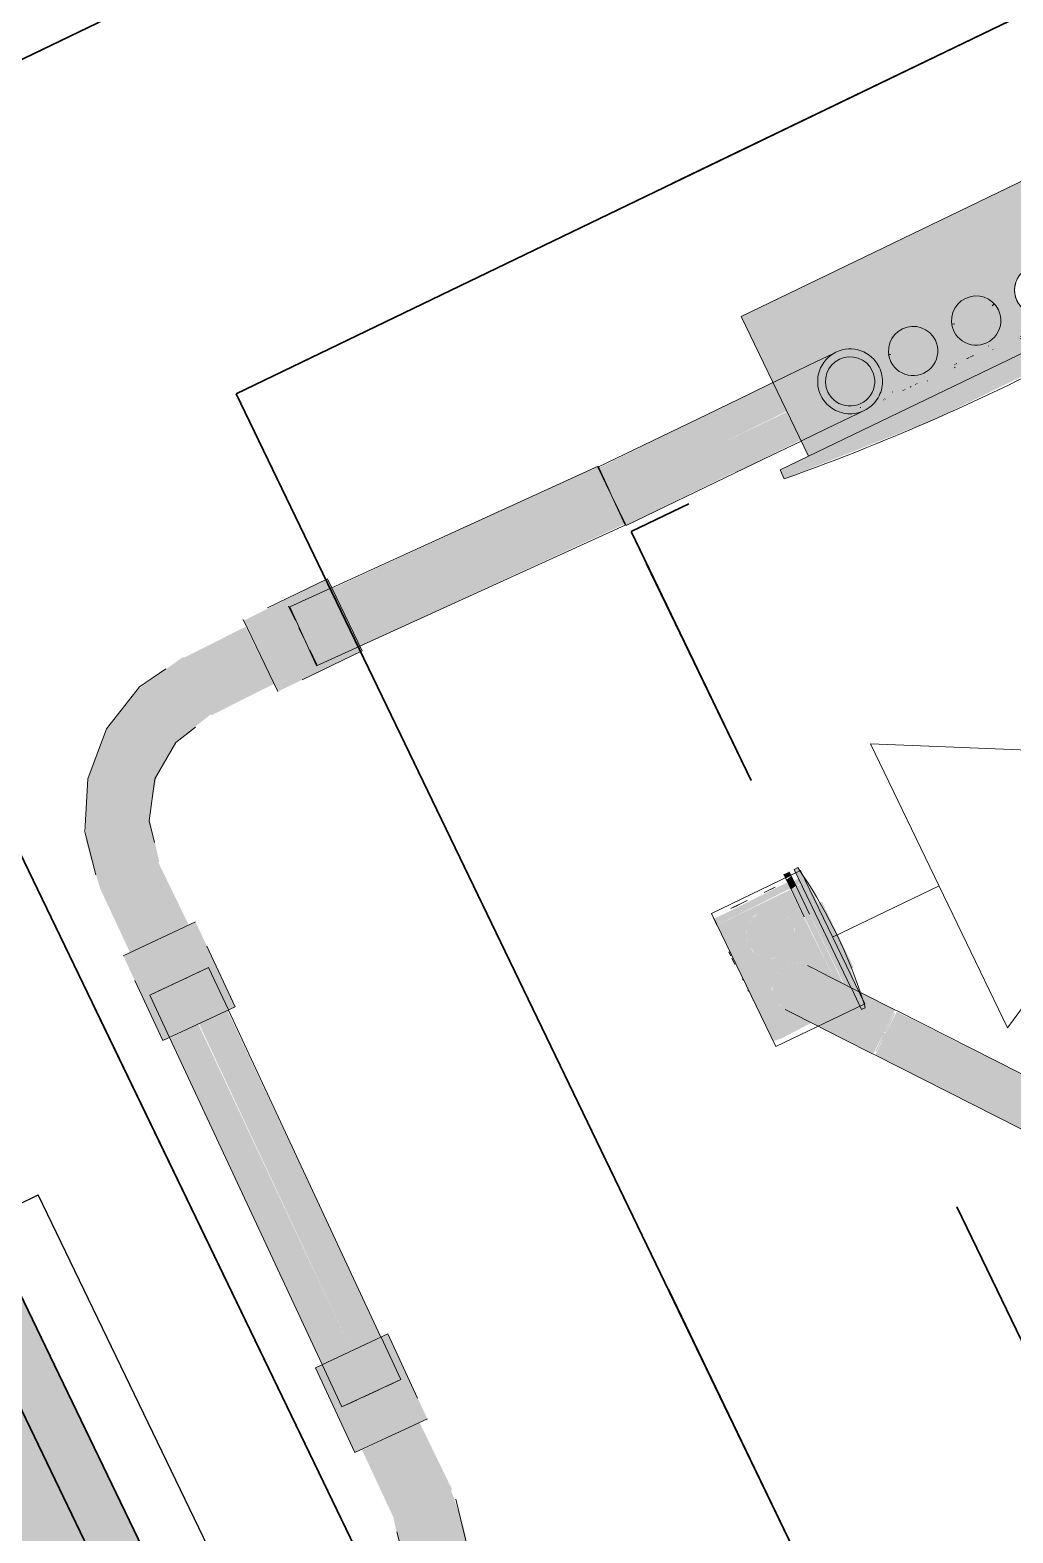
# Model space of a CAD drawing. Header units: metres. Extents: x 4 to 129, y -16 to 26.
# Drawn here: x 33.841 to 34.339, y 18.86 to 19.622 of the extents above; entities that cross this region are included whole.
import ezdxf

# ---------------------------------------------------------------- set-up
doc = ezdxf.new("R2010")
doc.units = ezdxf.units.M
for name, pattern in [('Hidden 1_5', [0.0022, 0.0015, -0.0007000000000000001]), ('IMPORT-_Tracejado pequeno', [2.25, 1.5, -0.7500000000000001]), ('IMPORT-DASHED2 _4_', [0.375, 0.25, -0.125])]:
    doc.linetypes.add(name, pattern=pattern)
for name, color, linetype, lineweight in [('A-ANNO-NOTE', 7, 'Continuous', 9), ('A-DETL', 7, 'Continuous', 9), ('A-GENM', 7, 'Continuous', 9), ('Dispositivos elétricos', 7, 'Continuous', 70), ('E-ELEC-EQPM', 7, 'Continuous', 70), ('E-POWR-CNDT', 7, 'Continuous', 30), ('KIRYA - PAREDE', 7, 'Continuous', 50), ('KIRYA - PISO', 7, 'Continuous', 9), ('KIRYA - PROJEÇÃO', 7, 'IMPORT-DASHED2 _4_', 9), ('LAYOUT-MOBILIA', 7, 'Continuous', 9)]:
    doc.layers.add(name, color=color, linetype=linetype, lineweight=lineweight)
doc.layers.add('Base Revit Coremas_dwg', color=7, linetype='Continuous', lineweight=9, true_color=0x767676)

# ---------------------------------------------------------------- blocks, each defined once
blk = doc.blocks.new('Caixa de Passagem no Passeio - Caixa de Passagem no Passeio 2-V1-PLANTA BAIXA - TÉRREO')
at = {"layer": 'Dispositivos elétricos', "lineweight": 30, "true_color": 0x82482d}
h = blk.add_hatch(color=27, dxfattribs=at)
h.paths.add_polyline_path([(-0.2999999999999718, -0.2999999999999859), (0.03510350280238973, -0.2999999999999859), (0.03552870073268988, -0.2758911216909722), (0.07700350280238996, -0.276235415279483), (0.07700350280238996, -0.2999999999999859), (0.3000000000000304, -0.2999999999999859), (0.2995810409246359, 0.01345022012351606), (0.2786351402711451, 0.01392725918731949), (0.2783798108676133, 0.01752739231484545), (0.2750000000000296, 0.01757152629412977), (0.2750000000000306, -0.2749999999999873), (-0.2749999999999722, -0.2749999999999873), (-0.27499999999997, 0.2750000000000155), (0.08943595928430832, 0.2750000000000176), (0.0898963496569539, 0.2831124027547933), (0.09345221707086503, 0.2938970917787603), (0.09745317464531894, 0.3000000000000163), (-0.2999999999999697, 0.3000000000000163), (-0.2999999999999708, -0.2629424357847129)])
h.paths.add_polyline_path([(0.2750000000000306, 0.05047433113848377), (0.2791116752587036, 0.05042064038542649), (0.279161291888525, 0.05422031644926054), (0.3000000000000292, 0.05394820207715805), (0.3000000000000304, 0.3000000000000141), (0.1685890625546742, 0.2994831861873998), (0.173782531573188, 0.2889490991218306), (0.1760134843341807, 0.27822513311056), (0.1758304534517787, 0.2750000000000155), (0.2750000000000306, 0.2750000000000133), (0.2750000000000296, 0.05127914923925023)])
at = {"layer": 'Dispositivos elétricos', "lineweight": 30, "true_color": 0x5a6266}
blk.add_hatch(color=251, dxfattribs=at).paths.add_polyline_path([(-0.2749999999999722, -0.2749999999999873), (0.2750000000000306, -0.2749999999999873), (0.2750000000000296, 0.01757152629412977), (0.226573624422973, 0.01876445171017816), (0.2272572338258361, 0.05109776195631348), (0.2750000000000306, 0.05047433113848377), (0.2750000000000306, 0.2750000000000133), (0.1758304534517787, 0.2750000000000155), (0.1747406608044489, 0.2649786656082203), (0.1716246196579867, 0.2558137362039208), (0.1655882085803534, 0.2466060247730978), (0.1571163925554327, 0.239044143813381), (0.1465823054898603, 0.2338506747948683), (0.1358583394785907, 0.2316197220338755), (0.122611871976251, 0.2328925455636041), (0.113736114589296, 0.2358190107028343), (0.1042392311411286, 0.2420449977877007), (0.0966773501814128, 0.2505168138126225), (0.0914838811629001, 0.261050900878196), (0.08925292840190843, 0.2717748668894645), (0.08943595928430832, 0.2750000000000176), (-0.27499999999997, 0.2750000000000155), (-0.2749999999999722, -0.1206884754196034)])
at = {"layer": 'Dispositivos elétricos', "color": 253, "lineweight": 30, "true_color": 0xababab}
for p, q in [((0.3000000000000006, 0.2999999999999993), (0.2999999999999997, -0.3000000000000008)), ((0.2750000000000006, 0.2749999999999995), (0.2749999999999996, -0.2750000000000007)), ((0.2749999999999997, -0.2750000000000007), (0.2750000000000006, 0.2749999999999995))]:
    blk.add_line(p, q, dxfattribs=at)
blk = doc.blocks.new('ELE_PRAÇA_COREMAS_rvt-1-PLANTA BAIXA - TÉRREO')
at = {"layer": 'A-ANNO-NOTE', "color": 253, "lineweight": 25, "true_color": 0xababab}
for p in [(19.93976897888336, 18.74443931204103), (20.8209536572767, 18.43668362555449)]:
    blk.add_line(p, (20.5342391613233, 19.03115380799444), dxfattribs=at)
at = {"layer": 'Dispositivos elétricos', "color": 253, "lineweight": 30, "true_color": 0xababab, "rotation": 25.7481327013878}
blk.add_blockref('Caixa de Passagem no Passeio - Caixa de Passagem no Passeio 2-V1-PLANTA BAIXA - TÉRREO', (20.38036131808003, 18.59056146879777), dxfattribs=at)
blk = doc.blocks.new('PVC Corrugado Amarelo_Caixa de Luz 4x2 - PVC Corrugado Amarelo_Caixa de Luz 4x2-790872-PLANTA BAIXA - TÉRREO')
at = {"layer": 'E-POWR-CNDT', "linetype": 'Hidden 1_5', "lineweight": 9, "true_color": 0xffff00}
for points in [[(-0.03446410161512762, 0.04749999999997079), (-0.03499999999999204, 0.04305701873249376), (-0.03446410161512978, 0.0256993982976348), (-0.03099999999999512, 0.02832550197601489), (-0.03099999999999512, 0.04749999999997079), (-0.03382842712473933, 0.04749999999996971)], [(-0.01131370849897685, 0.04796874999996906), (-0.01131370849897252, 0.04749999999997134), (-0.01108762916994052, 0.04796874999996906)], [(-0.006249999999989916, 0.04796874999997123), (-0.006220161772379101, 0.04749999999996863), (-0.00511300499856817, 0.04796874999997069)], [(8.662937034387142e-15, 0.04796874999997015), (8.662937034387142e-15, 0.04749999999996863), (0.001672987034877048, 0.04796874999997015)], [(0.006250000000009408, 0.04796874999996906), (0.006250000000007242, 0.04749999999996701), (0.006476079329043568, 0.04796874999996961)], [(0.004174682452702382, 0.03124999999997016), (0.002690746275922544, 0.02644886180972178), (0.002727161158080981, 0.02327453969928705), (0.003782827061988189, 0.0196960225987142), (0.005079066809829539, 0.0175713833589617), (0.007577514615702166, 0.01507436213104946), (0.008750000000030497, 0.01417468245265409), (0.01359619308194167, 0.01268481468686412), (0.01658354201563843, 0.01270847726136206), (0.02015533296029523, 0.01372125651853365), (0.02288342600773925, 0.01542805431126275), (0.02467104081382192, 0.01724571727360239), (0.02625249093269644, 0.01978128778043807), (0.02727404228088634, 0.02328368072565506), (0.02750000000000674, 0.02499999999997699), (0.02633756499656929, 0.0300133252606845), (0.02457194568871246, 0.03288342600770233), (0.02351792842048848, 0.03408507486343472), (0.01992525130105896, 0.03637404642511802), (0.01636619187283023, 0.03732013742772899), (0.01500000000000958, 0.03749999999996873), (0.009986674739292874, 0.03633756499653182), (0.007039814903406666, 0.03451304636821426), (0.005079066809827373, 0.03242861664097604), (0.004633155409253482, 0.03184749358970859)], [(-0.02394865125774646, 0.00275538254522739), (6.497202775790357e-15, 0.002755382545225766), (8.662937034387142e-15, 0.005755382545227249), (-0.02035849588481782, 0.005755382545229415), (-0.02306091408287871, 0.003497192090487022)], [(8.662937034387142e-15, 0.005755382545227249), (6.497202775790357e-15, 0.002755382545225766), (0.03100000000000811, 0.002755382545226849), (0.03100000000001028, 0.005755382545228332), (0.001446907705840721, 0.005755382545227249)], [(0.03100000000001028, 0.005755382545228332), (0.031500000000008, 0.00275538254522739), (0.03695216513218474, 0.002884638013183967), (0.0363953253654366, 0.005755382545227791), (0.03122534482905485, 0.005755382545228332)], [(0.03709680190075877, 0.005755382545228874), (0.03722016177240021, 0.002755382545227931), (0.03945262852543582, 0.003042815763293281), (0.03945262852543798, 0.005755382545227249), (0.03839907283801463, 0.005755382545228332)]]:
    blk.add_hatch(color=2, dxfattribs=at).paths.add_polyline_path(points)
h = blk.add_hatch(color=2, dxfattribs=at)
h.paths.add_polyline_path([(-0.03099999999999079, 0.04749999999996917), (-0.03099999999999512, 0.02832550197601489), (-0.0193764084719016, 0.03665988301549352), (-0.01557735847895367, 0.03739413083866174), (-0.0112433763071441, 0.03682260720044871), (-0.01019547076688058, 0.03653977897740146), (-0.005888131433282877, 0.03341332511264875), (-0.004027671856924309, 0.0307797848338264), (-0.002914953947685723, 0.02777806139122174), (-0.002607948127090105, 0.02443376420701941), (-0.003177392799514047, 0.02124337630712017), (-0.00422011856972565, 0.01888479800161067), (-0.006677969932718725, 0.01579716772015503), (-0.009598296555616401, 0.01358424964027915), (-0.02035849588481782, 0.005755382545228332), (0.03100000000001028, 0.006254698906259693), (0.03100000000000378, 0.04749999999996809), (-0.0199812852081949, 0.04749999999996809)])
h.paths.add_polyline_path([(-0.02739902041119998, -3.032027962035499e-14), (0.03100000000000595, -3.032027962035499e-14), (0.03100000000000811, 0.002755382545226849), (-0.02430473330947976, 0.002457833819827097), (-0.02657969346106259, 0.000623457347454432)])
h.paths.add_polyline_path([(0.004174682452702382, 0.03124999999997016), (0.007827144621542255, 0.03511718570937795), (0.009946376984270831, 0.03632087311986888), (0.01176476193622692, 0.03707407282858316), (0.01722450398392979, 0.03720713849459518), (0.01992525130105896, 0.03637404642511802), (0.02197019143039526, 0.03527269522622854), (0.02507874705872912, 0.03222294960330513), (0.02655833305723083, 0.02948034401450289), (0.02709152571901384, 0.02810267019977424), (0.02727404228088634, 0.02328368072565506), (0.02625249093269644, 0.01978128778043807), (0.02467104081382192, 0.01724571727360239), (0.02288342600773925, 0.01542805431126275), (0.0193101203598991, 0.01337115799635857), (0.01630068195519685, 0.01267123802793715), (0.0129853577361807, 0.01276523268574722), (0.01176476193622475, 0.01292592717135837), (0.007353359680947756, 0.01524636226197685), (0.005079066809829539, 0.0175713833589617), (0.003662435003443386, 0.01998667473925487), (0.002720635186750343, 0.02332410937286509), (0.002727161158078815, 0.02672546030065285), (0.003669831929873937, 0.03003118302079106), (0.003927889524687049, 0.03065418916605817)])
h = blk.add_hatch(color=2, dxfattribs=at)
h.paths.add_polyline_path([(0.03100000000000595, 0.04749999999996809), (0.03150000000001017, 0.005755382545227791), (0.03500000000000937, 0.006290810729941584), (0.03446410161514711, 0.04749999999982948), (0.03203527618041969, 0.04749999999996863)])
h.paths.add_polyline_path([(0.03100000000000811, 0.002755382545226849), (0.03150000000000584, -2.97788460557058e-14), (0.03446410161514495, 0.0003658665678386413), (0.03401158685044514, 0.002755382545227931), (0.03123357317731981, 0.002755382545228473)])
at = {"layer": 'E-POWR-CNDT', "lineweight": 9}
for p, q in [((0.01250000000000001, 0.04796874999999994), (0.008954029551603163, 0.04796874999999994)), ((0.01250000000000006, 0.04796874999999994), (0.01207407282861341, 0.04796874999999994)), ((0.01600000000000006, 0.04796874999999992), (0.01385640646055102, 0.04796874999999992)), ((0.01600000000000719, 0.04749999999996917), (0.01600000000000719, 0.04796874999997069)), ((0.03500000000000001, 0.04750000000000003), (0.03100000000000001, 0.04750000000000003)), ((0.03500000000000001, 0.04749999999999995), (0.03446410161513776, 0.04749999999999995)), ((0.03546034755735734, 0.02823523806378151), (0.03546034755735734, 0.03749999999999998)), ((0.03546034755735734, 0.03383883476483186), (0.03546034755735734, 0.03749999999999993)), ((0.03546034755735734, 0.03130043078468513), (0.03546034755735734, 0.03500000000000005)), ((0.03546034755735734, 0.01249999999999997), (0.03546034755735734, 0.01875000000000003)), ((0.03546034755735734, 0.01500000000000006), (0.03546034755735734, 0.01792893218813452)), ((0.03546034755735734, 0.01249999999999992), (0.03546034755735734, 0.01417468245269442)), ((0.03100000000000444, 0.005755382545258329), (0.01555098734064701, 0.005755382545258329)), ((0.01555098734064824, 0.002755382545258328), (0.03100000000000567, 0.002755382545258328)), ((0.03695216513217525, 0.00575538254525846), (0.03100000000000453, 0.00575538254525846)), ((0.03100000000000458, 0.00275538254525846), (0.03710199885295135, 0.00275538254525846)), ((0.03710199885295135, 0.00575538254525846), (0.03709680190075141, 0.00575538254525846)), ((0.03945262852542776, 0.005755382545258425), (0.03709680190075187, 0.005755382545258425)), ((0.03709680190075214, 0.002755382545258425), (0.03945262852542776, 0.002755382545258425))]:
    blk.add_line(p, q, dxfattribs=at)
blk = doc.blocks.new('x_Módulo de Tomada não listavel 2 - x_Módulo de Tomada não listavel 2-6564909-PLANTA BAIXA - TÉRREO')
at = {"layer": 'Dispositivos elétricos', "lineweight": 9, "true_color": 0xfbfbfb}
blk.add_hatch(color=7, dxfattribs=at).paths.add_polyline_path([(0.01849999999999146, 0.00368356859520305), (0.01849999999999363, 0.005625000000004677), (-0.01850000000001096, 0.005624999999999804), (-0.01850000000000879, 0.003683568595202509), (0.00238618411572902, 0.004947483739571419), (0.01748439283278808, 0.003763229507837529)])
blk = doc.blocks.new('BEE - PVC Roscavel_Luva Para Conexão - BEE - PVC Roscavel_Luva Para Conexão-8248876-PLANTA BAIXA - TÉRREO')
at = {"layer": 'E-POWR-CNDT', "linetype": 'Hidden 1_5', "lineweight": 9, "true_color": 0x2c2c2c}
blk.add_hatch(color=250, dxfattribs=at).paths.add_polyline_path([(20.69488123300853, 18.90048108914206), (20.73158669838352, 18.91759712874256), (20.71151233095083, 18.9606467486268), (20.67480686557584, 18.9435307090263), (20.69458902295059, 18.90110773563355)])
at = {"layer": 'E-POWR-CNDT', "lineweight": 9}
for p, q in [((20.71151233095081, 18.96064674862678), (20.67480686557582, 18.94353070902628)), ((20.7266627594194, 18.92815654992728), (20.71151233095083, 18.9606467486268)), ((20.67480686557584, 18.9435307090263), (20.69488123300852, 18.90048108914206)), ((20.6948812330085, 18.90048108914204), (20.73158669838349, 18.91759712874254))]:
    blk.add_line(p, q, dxfattribs=at)
blk = doc.blocks.new('BEE - PVC Roscavel_Luva Para Conexão - BEE - PVC Roscavel_Luva Para Conexão-V10-PLANTA BAIXA - TÉRREO')
at = {"layer": 'E-POWR-CNDT', "linetype": 'Hidden 1_5', "lineweight": 9, "true_color": 0x2c2c2c}
blk.add_hatch(color=250, dxfattribs=at).paths.add_polyline_path([(20.5974344666445, 19.10945635399104), (20.63413993201949, 19.12657239359153), (20.61406556458681, 19.16962201347578), (20.57736009921182, 19.15250597387528), (20.59714225658656, 19.11008300048253)])
at = {"layer": 'E-POWR-CNDT', "lineweight": 9}
for p, q in [((20.6140655645868, 19.16962201347575), (20.57736009921179, 19.15250597387525)), ((20.63413993201949, 19.12657239359153), (20.61977625782042, 19.1573753923154)), ((20.58321118124022, 19.1399582879729), (20.5974344666445, 19.10945635399104)), ((20.59743446664447, 19.10945635399101), (20.63413993201947, 19.12657239359151))]:
    blk.add_line(p, q, dxfattribs=at)
blk = doc.blocks.new('BEE - PVC Roscavel_Luva Para Conexão - BEE - PVC Roscavel_Luva Para Conexão-V11-PLANTA BAIXA - TÉRREO')
at = {"layer": 'E-POWR-CNDT', "linetype": 'Hidden 1_5', "lineweight": 9, "true_color": 0x2c2c2c}
blk.add_hatch(color=250, dxfattribs=at).paths.add_polyline_path([(20.65574622748391, 19.28650747172592), (20.69853006637163, 19.30714222711651), (20.68093622230177, 19.34362107922078), (20.63840013688336, 19.32247263494392), (20.65527272317366, 19.28748922952914)])
at = {"layer": 'E-POWR-CNDT', "lineweight": 9}
for p, q in [((20.68093622230177, 19.34362107922078), (20.65053190014301, 19.32895699654674)), ((20.69853006637162, 19.30714222711649), (20.68093622230175, 19.34362107922077)), ((20.63815238341402, 19.32298632383018), (20.65574622748389, 19.2865074717259)), ((20.66805783179575, 19.29244539010925), (20.69853006637163, 19.30714222711651))]:
    blk.add_line(p, q, dxfattribs=at)
blk = doc.blocks.new('Base Revit Coremas_dwg_A$C052F64AC-8225579-PLANTA BAIXA - TÉRREO')
at = {"layer": 'LAYOUT-MOBILIA', "color": 254, "linetype": 'IMPORT-_Tracejado pequeno', "lineweight": 30, "true_color": 0xe3e3e3}
for p, q in [((0.0180870273537721, 2.115545248670969e-05), (0.1402270519960065, 2.115545248670969e-05)), ((0.3803223940416162, 2.115545248670969e-05), (1.581877441553729, 2.115545248670969e-05))]:
    blk.add_line(p, q, dxfattribs=at)
at = {"layer": 'LAYOUT-MOBILIA', "color": 254, "linetype": 'IMPORT-_Tracejado pequeno', "lineweight": 30, "true_color": 0xe3e3e3, "flags": 128}
for points in [[(0.3803219582961547, 2.082235009141584e-05), (1.599986449278385, 2.082235009033298e-05), (1.599986449278383, 0.6000139803416382), (0.7657343726595895, 0.6000139803416361)], [(0.3803219582961547, 2.082235009141584e-05), (1.599986449327722, 2.082235009141584e-05), (1.599986449327722, 0.6000139287419106), (0.7657343413942441, 0.600013928741914)], [(1.365844133260907e-08, 0.03253861853249648), (1.365844133260907e-08, 2.082235008979154e-05), (0.1402270519959968, 2.082235009033298e-05)], [(1.365844133260907e-08, 0.03253861853249648), (1.365844133260907e-08, 2.082235008979154e-05), (0.140227051995999, 2.082235009358158e-05)]]:
    blk.add_lwpolyline(points, dxfattribs=at)
blk = doc.blocks.new('Base Revit Coremas_dwg-8208185-PLANTA BAIXA - TÉRREO')
at = {"layer": 'KIRYA - PAREDE', "color": 254, "linetype": 'IMPORT-_Tracejado pequeno', "lineweight": 30, "true_color": 0xe3e3e3, "flags": 128}
for points in [[(22.86263100806203, 17.57003930788748), (22.91173667781007, 17.59372309854031), (22.97689906325402, 17.45861623889461), (21.85100856620832, 16.91559636019499), (20.63464403792116, 19.43759107357689), (22.57117569283926, 20.37158526494024), (24.01231552905736, 21.06665070967577), (25.22868005734453, 18.54465599629386), (23.69746898136285, 17.80614896126237), (23.63230659591889, 17.94125582090807), (23.72237783568247, 17.98469741120404), (23.18321789732989, 19.10258475711924)], [(23.18321789732989, 19.10258475711924), (23.72237783568247, 17.98469741120404), (23.63230659591889, 17.94125582090807), (23.69746898136285, 17.80614896126237), (25.22868005734453, 18.54465599629386), (24.01231552905736, 21.06665070967577), (22.57117569283926, 20.37158526494024), (20.63464403792116, 19.43759107357689), (21.85100856620832, 16.91559636019499), (22.97689906325402, 17.45861623889461), (22.91173667781007, 17.59372309854031), (22.86263100806203, 17.57003930788748)], [(20.86422123120747, 19.38178189807144), (20.83491328301059, 19.36764659937537), (20.89583013848943, 19.24134236746076)], [(20.89583013848943, 19.24134236746076), (20.83491328301059, 19.36764659937537), (20.86422123120747, 19.38178189807144)], [(21.00011934413209, 19.02511045739025), (21.92095304040984, 17.11586560528464), (22.70148882503399, 17.49232001910151)], [(22.70148882503399, 17.49232001910151), (21.92095304040984, 17.11586560528464), (21.00011934413209, 19.02511045739025)]]:
    blk.add_lwpolyline(points, dxfattribs=at)
at = {"layer": 'KIRYA - PISO', "color": 254, "linetype": 'IMPORT-_Tracejado pequeno', "lineweight": 30, "true_color": 0xe3e3e3}
blk.add_line((12.99120622622934, 15.9731878446754), (33.35447433157256, 25.7944443571963), dxfattribs=at)
blk.add_line((12.99120622622934, 15.9731878446754), (33.35447433157256, 25.7944443571963), dxfattribs=at)
at = {"layer": 'KIRYA - PROJEÇÃO', "color": 254, "linetype": 'IMPORT-_Tracejado pequeno', "lineweight": 30, "true_color": 0xe3e3e3, "flags": 128}
blk.add_lwpolyline([(25.49570571746381, 18.45139669735863), (24.10557482799277, 21.33367636979483), (20.36761837780159, 19.53085037251208), (21.75774926727286, 16.64857070007588), (25.49570571746381, 18.45139669735863), (24.10557482799277, 21.33367636979483), (20.36761837780159, 19.53085037251208), (21.75774926727286, 16.64857070007588)], close=True, dxfattribs=at)
at = {"rotation": 295.7481327013867}
blk.add_blockref('Base Revit Coremas_dwg_A$C052F64AC-8225579-PLANTA BAIXA - TÉRREO', (20.8349132881599, 19.36764661702273), dxfattribs=at)
blk.add_blockref('Base Revit Coremas_dwg_A$C052F64AC-8225579-PLANTA BAIXA - TÉRREO', (20.8349132881599, 19.36764661702273), dxfattribs=at)
blk = doc.blocks.new('1_b_2 Tomadas 2P_T_Conjunto 4x2 - a_ 2 Tomadas 2P_T 10A-6400837-PLANTA BAIXA - TÉRREO')
at = {"layer": 'A-GENM', "linetype": 'Hidden 1_5', "true_color": 0xfbfbfb}
blk.add_hatch(color=7, dxfattribs=at).paths.add_polyline_path([(0.03095590254482499, 0.002706568238731622), (-6.497202775790357e-15, 0.005134648236356599), (-0.03945262852543365, 0.002040112774578291), (-0.03945262852546613, 4.602185299518169e-14), (0.02739902041120214, 2.869597892640741e-14), (0.02939670726909089, 0.001520116663251513)])
at = {"layer": 'A-DETL', "linetype": 'Hidden 1_5'}
for p, q in [((0.03945262852542796, -2.707167823245982e-16), (0.03945262852542796, 0.002040112774547159)), ((0.02744862978620808, -1.883475198655542e-16), (0.03945262852542796, -2.707167823245982e-16))]:
    blk.add_line(p, q, dxfattribs=at)
blk.add_arc((-2.089595163567992e-15, -0.2479059238677093), 0.2530405721040361, 81.03017697777777, 82.95072084014626, dxfattribs=at)
at = {"layer": 'A-GENM'}
for p, q in [((-0.03945262852542644, 0.002040112774548377), (-0.03945262852542796, 0)), ((-0.03945262852542796, 0), (0, 0)), ((0, 0), (0.02739902041120849, -1.880071093308197e-16))]:
    blk.add_line(p, q, dxfattribs=at)
blk.add_arc((-2.089595163567992e-15, -0.2479059238677093), 0.2530405721040361, 82.96196533162926, 98.96982302221983, dxfattribs=at)
blk = doc.blocks.new('Quadro de Distribuição 6-8 Disjuntores de embutir em PVC - Quadro de Distribuição 6-8 Disjuntores de embutir em PVC-8250817-PLANTA BAIXA - TÉRREO')
at = {"layer": 'E-ELEC-EQPM', "lineweight": 9, "true_color": 0xfbfbfb}
h = blk.add_hatch(color=7, dxfattribs=at)
h.paths.add_polyline_path([(0.1224999999999651, 0.004999999999985869), (0.04090304637351333, 0.01084585061678362), (-0.04840084170088494, 0.01030868605989019), (-0.05592963369992447, 0.009769300808414755), (-0.04479396745059003, -1.299440555158071e-14), (0.1224999999999597, -1.082867129298393e-14)])
h.paths.add_polyline_path([(-0.09063393542993643, 0.007282980490593832), (-0.1225000000000333, 0.004999999999990201), (-0.122136602274366, -1.299440555158071e-14), (-0.08301438049004714, 0.0005410546897465793), (-0.08763969949710125, 0.004633624111033828)])
h.paths.add_polyline_path([(-0.08077399442510827, 0.0007947897098489705), (-0.08115731082621402, -1.082867129298393e-14), (-0.08035497563310721, 0.0004219431436466721)])
h = blk.add_hatch(color=7, dxfattribs=at)
h.paths.add_polyline_path([(0.1064999999999579, -1.299440555158071e-14), (-0.04485784855451935, -0.0001324502668929881), (-0.02489792999200212, -0.01845865533556283), (-0.02337634321376698, -0.02241714724358301), (-0.02302119499280314, -0.0242723836236735), (-0.02373722599269906, -0.02890572062392957), (-0.02432922966673587, -0.03060926823751278), (-0.02616164988451882, -0.03330934516792535), (-0.03012734248052683, -0.03616796767287488), (-0.03309745649253053, -0.03715817341697127), (-0.0354731488321307, -0.03742779939975985), (-0.03848323214340825, -0.0370833500601742), (-0.04257501737272113, -0.03517603262076757), (-0.04582624202514173, -0.03232741013921837), (-0.0558884601164126, -0.02300317972135458), (-0.0592428437684947, -0.02098631598404386), (-0.05882202004527912, -0.02258994569324934), (-0.05873461368533973, -0.0267921634113795), (-0.05890623755821364, -0.02816084007831721), (-0.0601364081312663, -0.03118323311130957), (-0.06257037761333054, -0.03414443183182553), (-0.06653107616653303, -0.03656529760197429), (-0.06919434172497484, -0.03726133893637705), (-0.07246850949288165, -0.03742148543095814), (-0.08696836525338816, -0.03713754462295673), (-0.1065000000000408, -0.03834874897448178), (-0.1065000000000418, -0.07870000000001243), (0.1064999999999574, -0.07870000000001243), (0.1064999999999558, -0.02042398248332556)])
h.paths.add_polyline_path([(-0.08018309344156654, -1.299440555158071e-14), (-0.1065000000000413, -1.299440555158071e-14), (-0.1065000000000402, -0.01283959297749938), (-0.06836401535663751, -0.01223987154499056), (-0.08087961155943664, -0.0007827728798289456)])
at = {"layer": 'A-DETL', "linetype": 'Hidden 1_5'}
for p, q in [((-0.08235328471544409, 0), (-0.08152684871311969, 0)), ((-0.08013348406652258, 0), (-0.04505720363859948, 0)), ((-0.1065000000000009, -0.03747715049183534), (-0.1065000000000009, -0.01288920235249001))]:
    blk.add_line(p, q, dxfattribs=at)
for centre, radius, start, end in [((-3.136064349744249e-15, -1.132474911668317), 1.144052194908451, 92.80604789029856, 94.54394533404003), ((-0.07100000000000087, -0.02499999999999992), 0.01250000000000001, 75.9910644627865, 179.9999999999999), ((-0.07100000000000087, -0.02499999999999992), 0.01249999999999999, 22.36909105424174, 74.99999999999991), ((-0.035500000000001, -0.02500000000000002), 0.01249999999999999, 44.99999999999992, 179.9999999999999), ((-0.07100000000000087, -0.02499999999999992), 0.01250000000000001, 359.9999999999996, 21.45640821319688), ((-0.035500000000001, -0.02500000000000002), 0.0125, 29.99999999999994, 38.93140209155829), ((-0.035500000000001, -0.02500000000000002), 0.01249999999999999, 14.99999999999997, 23.9314020911797), ((-0.07100000000000087, -0.02499999999999992), 0.01250000000000002, 179.9999999999997, 359.9999999999989), ((-0.035500000000001, -0.02500000000000002), 0.01250000000000001, 179.9999999999997, 233.931402091485), ((-0.035500000000001, -0.02500000000000002), 0.01250000000000001, 329.999999999999, 338.931402090617), ((-0.035500000000001, -0.02500000000000002), 0.01250000000000001, 344.999999999999, 353.9314020908034), ((-0.035500000000001, -0.02500000000000002), 0.01250000000000001, 359.9999999999996, 8.931402091044212), ((-0.035500000000001, -0.02500000000000002), 0.01249999999999999, 239.9999999999992, 248.9314020910757), ((-0.035500000000001, -0.02500000000000002), 0.0125, 254.9999999999992, 263.9314020907216), ((-0.035500000000001, -0.02500000000000002), 0.01249999999999999, 269.9999999999992, 278.9314020903799), ((-0.035500000000001, -0.02500000000000002), 0.01250000000000001, 283.0735628109249, 293.9314020903699), ((-0.035500000000001, -0.02500000000000002), 0.01250000000000001, 299.999999999999, 308.9314020903582), ((-0.035500000000001, -0.02500000000000002), 0.01250000000000001, 314.999999999999, 323.9314020904104)]:
    blk.add_arc(centre, radius, start, end, dxfattribs=at)
at = {"layer": 'E-ELEC-EQPM', "lineweight": 9}
for p, q in [((-0.1224999999999933, 0.004999999999999811), (-0.1225000000000009, 0)), ((-0.1225000000000009, 0), (-0.08240289409044367, 0)), ((-0.1065000000000009, -0.01283959297749042), (-0.1065000000000009, 0)), ((-0.08147723933812008, 0), (-0.08018309344152215, 0)), ((-0.0450075942635999, 0), (0.1224999999999991, 0)), ((0.1064999999999983, 0), (0.1064999999999983, -0.0787)), ((0.1224999999999991, 0), (0.1224999999999991, 0.004999999999999536)), ((-0.1065000000000009, -0.0787), (-0.1065000000000009, -0.03752675986683491)), ((0.1064999999999983, -0.0787), (-0.1065000000000009, -0.0787))]:
    blk.add_line(p, q, dxfattribs=at)
for centre, radius, start, end in [((-3.136064349744249e-15, -1.132474911668317), 1.144052194908451, 94.54643037251093, 96.14676019281059), ((-3.136064349744249e-15, -1.132474911668317), 1.14405219490845, 83.85323980718847, 92.80356285182765), ((-1.133485468901701e-15, -0.025), 0.01250000000000001, 359.9999999999996, 179.9999999999998), ((0.03549999999999873, -0.025), 0.01250000000000001, 359.9999999999996, 179.9999999999998), ((0.0709999999999986, -0.025), 0.01250000000000001, 359.9999999999996, 179.9999999999998), ((-0.035500000000001, -0.02500000000000002), 0.01249999999999999, 39.15944540220335, 44.99999999999992), ((-0.035500000000001, -0.02500000000000002), 0.0125, 24.15944540182273, 29.99999999999994), ((-0.035500000000001, -0.02500000000000002), 0.0125, 9.159445401689105, 14.99999999999998), ((-0.035500000000001, -0.02500000000000002), 0.01250000000000001, 339.1594454012626, 344.999999999999), ((-0.035500000000001, -0.02500000000000002), 0.01250000000000001, 354.1594454014526, 359.999999999999), ((-1.133485468901701e-15, -0.025), 0.01250000000000001, 179.9999999999998, 359.9999999999989), ((0.03549999999999873, -0.025), 0.01250000000000001, 179.9999999999998, 359.9999999999989), ((0.0709999999999986, -0.025), 0.01250000000000001, 179.9999999999998, 359.9999999999989), ((-0.035500000000001, -0.02500000000000002), 0.01249999999999999, 234.1594454021279, 239.9999999999992), ((-0.035500000000001, -0.02500000000000002), 0.01249999999999999, 249.159445401721, 254.9999999999992), ((-0.035500000000001, -0.02500000000000002), 0.0125, 264.1594454013707, 269.9999999999992), ((-0.035500000000001, -0.02500000000000002), 0.01250000000000001, 279.1594454010248, 282.84551950028), ((-0.035500000000001, -0.02500000000000002), 0.01250000000000001, 294.1594454010128, 299.999999999999), ((-0.035500000000001, -0.02500000000000002), 0.01250000000000001, 309.1594454010033, 314.999999999999), ((-0.035500000000001, -0.02500000000000002), 0.01250000000000001, 324.1594454010538, 329.999999999999)]:
    blk.add_arc(centre, radius, start, end, dxfattribs=at)
blk = doc.blocks.new('DPS_ Dispositivo de proteção contra surtos - c_ DPS_275V_30kA-1707361-PLANTA BAIXA - TÉRREO')
at = {"layer": 'A-DETL', "linetype": 'Hidden 1_5'}
for p, q in [((-3.847634253838992e-14, 0.06204617770996689), (-3.847634253838992e-14, 0.06177822851753578)), ((0.004815359909034404, 0.06348415144020121), (0.005122090678265174, 0.06348415144020121)), ((0.005979782985957482, 0.06348415144020123), (0.005799975293649789, 0.06348415144020121)), ((0.01183074452441901, 0.06348415144020125), (0.01176343683211132, 0.06348415144020125)), ((0.01270189837057285, 0.06348415144020118), (0.01281535990903439, 0.06348415144020117)), ((0.0127403599090344, 0.06348415144020125), (0.01281535990903439, 0.06348415144020125)), ((0.01799999999996153, 0.06177822851753579), (0.01799999999996153, 0.06204617770996689))]:
    blk.add_line(p, q, dxfattribs=at)
blk = doc.blocks.new('DPS_ Dispositivo de proteção contra surtos - b_ DPS_275V_20kA-1707360-PLANTA BAIXA - TÉRREO')
at = {"layer": 'A-DETL', "linetype": 'Hidden 1_5'}
for p, q in [((-3.847634253838992e-14, 0.06204617770996689), (-3.847634253838992e-14, 0.06197802936254503)), ((0.005146129139803633, 0.0634841514402012), (0.004815359909034404, 0.06348415144020121)), ((0.005799975293649789, 0.06348415144020121), (0.006037475293649788, 0.06348415144020121)), ((0.008138436832111321, 0.06348415144020123), (0.00883459067826517, 0.06348415144020124)), ((0.0116153599090344, 0.06348415144020124), (0.01195382144749594, 0.06348415144020125)), ((0.01183074452441901, 0.06348415144020125), (0.01176343683211132, 0.06348415144020125)), ((0.0126576676013421, 0.06348415144020127), (0.01293843683211133, 0.06348415144020125)), ((0.01293843683211133, 0.06348415144020125), (0.0126701676013421, 0.06348415144020125)), ((0.01270189837057285, 0.06348415144020118), (0.01281535990903439, 0.06348415144020117)), ((0.0127403599090344, 0.06348415144020125), (0.01281535990903439, 0.06348415144020125)), ((0.01799999999996153, 0.06177822851753579), (0.01799999999996153, 0.06204617770996689)), ((0.01052159426051035, 0.04439275572983247), (0.01183297327820989, 0.04399999999999433))]:
    blk.add_line(p, q, dxfattribs=at)
blk = doc.blocks.new('IDR _Interruptor Diferencial Residual Bipolar - b_ IDR Bipolar 40A_ 30mA-1731886-PLANTA BAIXA - TÉRREO')
at = {"layer": 'A-DETL', "linetype": 'Hidden 1_5'}
for p, q in [((-0.008703088919562322, 0.06304617770996708), (-0.009101382493007069, 0.06304617770996708)), ((-0.008512769422641021, 0.06304617770996705), (-0.008696182884179478, 0.06304617770996705)), ((-0.008696182884179478, 0.06304617770996705), (-0.00842526942264101, 0.06304617770996705)), ((-0.00746697615341024, 0.06304617770996705), (-0.007834644422641016, 0.06304617770996705)), ((-0.007834644422641016, 0.06304617770996705), (-0.007647024230333327, 0.06304617770996705)), ((-0.006656684007725566, 0.06304617770996708), (-0.006244656173127552, 0.06304617770996708)), ((-0.005374548268794572, 0.06304617770996708), (-0.006066110778135091, 0.06304617770996708)), ((-0.005624039247264297, 0.06304617770996708), (-0.00536566345931847, 0.06304617770996708)), ((0.0006547928609923554, 0.06304617770996705), (0.0004040717071462082, 0.06304617770996705)), ((0.0004040717071462082, 0.06304617770996705), (0.0005605620917615994, 0.06304617770996705)), ((0.001655994784069292, 0.06304617770996705), (0.00126561016868467, 0.06304617770996705)), ((0.00126561016868467, 0.06304617770996705), (0.001669456322530817, 0.06304617770996705)), ((0.002071896987086014, 0.06468738063259086), (0.002071896987086014, 0.06417730083828553)), ((0.01760967920458136, 0.0641773008382856), (0.01760967920458136, 0.06468738063259086)), ((0.01800000000000005, 0.06197802936254515), (0.01800000000000005, 0.06204617770996702)), ((-0.007502245212747927, 0.04439099903536035), (-0.006196731653123629, 0.04399999999999216))]:
    blk.add_line(p, q, dxfattribs=at)
blk = doc.blocks.new('Mini Disjuntor Monopolar_Steck - k_ Mini Disjuntor Monopolar 32A_Curva C-1647973-PLANTA BAIXA - TÉRREO')
at = {"layer": 'A-DETL', "linetype": 'Hidden 1_5'}
for p, q in [((-5.52008438958751e-16, 0.06204617770996663), (-5.52008438958751e-16, 0.06197802936254476)), ((0.001231108891251774, 0.06468738063259047), (0.001231108891251774, 0.06463013697582083)), ((0.001869821613699182, 0.06553253871412312), (0.001869821613699183, 0.06579470361522957)), ((0.002523592211263624, 0.0646301369758208), (0.002523592211263624, 0.06468738063259047)), ((0.01547640778873525, 0.06468738063259041), (0.01547640778873525, 0.06463013697582078)), ((0.0167688911087471, 0.06463013697582076), (0.0167688911087471, 0.06468738063259041)), ((0.01800000000000425, 0.06197802936254485), (0.01800000000000425, 0.0620461777099667)), ((0.006167026721673405, 0.04399999999999), (0.0074646582551362, 0.0443886383822615))]:
    blk.add_line(p, q, dxfattribs=at)
blk = doc.blocks.new('BEE - PVC Roscavel_Curvas - BEE - PVC Roscavel_Curvas-8248874-PLANTA BAIXA - TÉRREO')
at = {"layer": 'E-POWR-CNDT', "linetype": 'Hidden 1_5', "lineweight": 9, "true_color": 0x2c2c2c}
for points in [[(-0.01644999999996053, 0.07260000000000949), (0.01645000000003903, 0.07260000000000733), (0.01588947984249291, 0.1103500000000096), (-0.01644999999996053, 0.109960886702438), (-0.01644999999996269, 0.07286137484202525)], [(-0.1103499999999533, -0.01645000000000276), (-0.07259999999996021, -0.01588947984245176), (-0.07259999999996292, 0.01645000000000492), (-0.1103499999999581, 0.01588947984245609), (-0.1103499999999538, -0.01619447688328423)]]:
    blk.add_hatch(color=250, dxfattribs=at).paths.add_polyline_path(points)
h = blk.add_hatch(color=250, dxfattribs=at)
h.paths.add_polyline_path([(-0.07259999999996075, -0.01644999999999626), (-0.0506706249484289, -0.01329117908509923), (-0.02465632924392991, -0.001826864853657543), (-0.01959702559083199, 0.001145903646331146), (-0.009756420500639615, 0.01047689972372922), (-0.0009237817711359767, 0.01983303541514728), (-0.0005570366508704055, 0.02025772328336432), (0.003998656914655921, 0.02860416594607598), (0.007630291027102847, 0.03632625859616753), (0.01254396702463912, 0.04692964261483482), (0.01400736183366318, 0.05461319911705657), (0.01588947984249291, 0.07260000000000949), (-0.01644999999996053, 0.07260000000000949), (-0.02152102417290805, 0.04991974011922293), (-0.03340652162930361, 0.03313403572172881), (-0.03652289887478, 0.03047250730805823), (-0.05215375995549722, 0.02051701001126472), (-0.07259999999996021, 0.01588947984245826), (-0.07259999999996021, -0.01588947984245176)])
h.paths.add_polyline_path([(-0.05163170299081111, -0.01369565610686583), (-0.04362103282017422, -0.01134716414252493), (-0.03767937744166076, -0.00786186147783912), (-0.05066765383443273, -0.01329256453830808)])
h = blk.add_hatch(color=250, dxfattribs=at)
h.paths.add_polyline_path([(-0.04508203665086462, -0.01209158277607245), (-0.03291905902019621, -0.006301639266401367), (-0.04103103314831019, -0.01002749339553197), (-0.0438865462162908, -0.01148244997503173)])
h.paths.add_polyline_path([(-0.02025772328330801, 0.000557036650927256), (-0.01081283998184789, 0.009242521688983811), (-0.01961512943850414, 0.001129768039223427)])
h.paths.add_polyline_path([(0.004011909770894175, 0.02863563937603078), (0.009268193266911109, 0.03846862097181555), (0.01209158277612335, 0.0450820366509193), (0.005040212132615746, 0.03107769426373691)])
at = {"layer": 'A-DETL', "linetype": 'Hidden 1_5'}
for p, q in [((-0.008224999999991009, 0.1340999999999964), (-0.01644999999999104, 0.1340999999999964)), ((0.004257573291945427, 0.1340999999999964), (-0.004257573291927483, 0.1340999999999964)), ((0.01645000000000896, 0.1340999999999964), (0.008225000000008949, 0.1340999999999964)), ((-0.1340999999999891, 0.01644999999998305), (-0.1340999999999891, 0.00822499999998548)), ((-0.1340999999999891, 0.004257573291919381), (-0.1340999999999891, -0.004257573291953529)), ((-0.1340999999999891, -0.008225000000017045), (-0.1340999999999891, -0.01645000000001695))]:
    blk.add_line(p, q, dxfattribs=at)
at = {"layer": 'E-POWR-CNDT', "lineweight": 9, "flags": 128}
for points in [[(-0.01794983877935213, 0.0648782595524604), (-0.02053277232007149, 0.05158033535637634), (-0.03218735714085975, 0.03361742957241048), (-0.04971890080929548, 0.02132351611287997), (-0.06485131657447249, 0.01781438728240397)], [(-0.06432728384276859, -0.01517989683513772), (-0.0458861345020603, -0.0123486426622487), (-0.02163297890375221, -0.0004223613736051902), (-0.002074578296025669, 0.01823027134994012), (0.01098747293937643, 0.04189109465293343), (0.01614487410018283, 0.06736743850275172)]]:
    blk.add_lwpolyline(points, dxfattribs=at)
blk = doc.blocks.new('BEE - PVC Roscavel_Curvas - BEE - PVC Roscavel_Curvas-8248877-PLANTA BAIXA - TÉRREO')
at = {"layer": 'E-POWR-CNDT', "linetype": 'Hidden 1_5', "lineweight": 9, "true_color": 0x2c2c2c}
for points in [[(0.01784789333179749, 0.1069442463529019), (-0.0150543827183269, 0.1069847417840038), (-0.01495248403637198, 0.07185953029324804), (0.01738423898312881, 0.07143727345115883), (0.01784633755845101, 0.1068251041466342)], [(0.01738423898312881, 0.07143727345115883), (-0.01551295641161282, 0.07186684900934245), (-0.02064094115723412, 0.04965585984919555), (-0.03271973843833605, 0.03288141717247905), (-0.035472169847521, 0.03048367020231439), (-0.05048233123392896, 0.02062621768794371), (-0.07165816982847495, 0.01588947984243444), (-0.07165816982847441, -0.01645000000002008), (-0.04282032583111078, -0.01138549336723817), (-0.01910153841801029, 0.0008076719296036174), (-0.006791372988725957, 0.01239800294570773), (-2.748497188648429e-05, 0.01969492002673351), (0.008325417434724995, 0.03572450886908789), (0.01316967682871588, 0.04587375117645573), (0.01475787507656002, 0.05382117376396194), (0.01734281530969323, 0.0711942536451387)], [(-0.07165816982847711, 0.01644999999997894), (-0.1071681698284751, 0.0158894798424301), (-0.1066383714542834, -0.01645000000002441), (-0.07165816982847387, -0.01588947984247558), (-0.07165816982847495, 0.01588947984243444)], [(-0.01969288223502271, 0.000284639354201255), (-0.04317224916960583, -0.01156307425943267), (-0.0197768980308506, 0.0002390737638079941)]]:
    blk.add_hatch(color=250, dxfattribs=at).paths.add_polyline_path(points)
at = {"layer": 'A-DETL', "linetype": 'Hidden 1_5'}
for p, q in [((-0.006514899277845013, 0.1310144034204884), (-0.01473919812653045, 0.1311217973100348)), ((0.0059666099201494, 0.1308514183630575), (-0.00254781077846865, 0.1309626006988265)), ((0.01815799726821118, 0.1306922217518491), (0.009933698419525763, 0.1307996156413955)), ((-0.1309181698284381, 0.01644999999998344), (-0.1309181698284381, 0.0082249999999833)), ((-0.1309181698284381, 0.004257573291919769), (-0.1309181698284381, -0.00425757329195314)), ((-0.1309181698284381, -0.008225000000016658), (-0.1309181698284381, -0.01645000000001656))]:
    blk.add_line(p, q, dxfattribs=at)
at = {"layer": 'E-POWR-CNDT', "lineweight": 9, "flags": 128}
for points in [[(-0.01756051774293373, 0.06201432879568988), (-0.01986983461645007, 0.0509022850058435), (-0.03175796772808629, 0.03309308449968293), (-0.04944853862074928, 0.02102912855479051), (-0.06177403729096666, 0.01834000009043083)], [(-0.06107489177092233, -0.01482515820682575), (-0.04494430433057504, -0.01234864266227469), (-0.02069114873226586, -0.0004223613736268476), (-0.001132748124540406, 0.0182302713499163), (0.01192930311086169, 0.04189109465290961), (0.01637607353686085, 0.0638570904833067)]]:
    blk.add_lwpolyline(points, dxfattribs=at)
blk = doc.blocks.new('BEE - PVC Soldavel_Curvas - BEE - PVC Soldavel_Curvas-8248879-PLANTA BAIXA - TÉRREO')
at = {"layer": 'E-POWR-CNDT', "linetype": 'Hidden 1_5', "lineweight": 9, "true_color": 0x2c2c2c}
for points in [[(20.88057268746787, 19.41228609848742), (20.91383963828999, 19.42871285661108), (20.90684379379437, 19.44321795144348), (20.87342654586419, 19.42710281742853), (20.87872312992184, 19.41612094753531)], [(20.82517887501323, 19.38556952045542), (20.88057268746788, 19.41228609848742), (20.87342654586419, 19.42710281742853), (20.81857737906353, 19.40001682310238), (20.82509174889637, 19.3857501666359)], [(20.88771882907156, 19.3974693795463), (20.92088473662962, 19.41410563948611), (20.91365836358428, 19.42824340506257), (20.88057268746788, 19.41228609848742), (20.88747533020119, 19.39797424700132)], [(20.83232501661692, 19.37075280151429), (20.88747533020119, 19.39797424700132), (20.88057268746788, 19.41228609848742), (20.82517887501323, 19.38556952045542), (20.83208151774654, 19.37125766896931)]]:
    blk.add_hatch(color=250, dxfattribs=at).paths.add_polyline_path(points)
at = {"layer": 'A-DETL', "linetype": 'Hidden 1_5'}
for p, q in [((20.95951873357249, 19.45314578448609), (20.9607811264774, 19.45097083464595)), ((20.95528549898009, 19.43027036700606), (20.95311054913996, 19.42900797410115)), ((20.81803273340952, 19.40038623939651), (20.82414252178751, 19.38771828202778)), ((20.82502358476473, 19.38589149727779), (20.8251788750132, 19.38556952045539))]:
    blk.add_line(p, q, dxfattribs=at)
at = {"layer": 'A-DETL', "linetype": 'Hidden 1_5', "flags": 128}
for points in [[(20.90688081195881, 19.44323789589695), (20.91428313596902, 19.44680805578076), (20.92888247475033, 19.45384935437501), (20.9372271144524, 19.45787399553744), (20.9388182659326, 19.45864141198339)], [(20.95311054913996, 19.42900797410115), (20.94942288634613, 19.42722940486352), (20.93877581780484, 19.42209429635788), (20.9223701927515, 19.41418182125499), (20.9211758602999, 19.41360579164581)]]:
    blk.add_lwpolyline(points, dxfattribs=at)
at = {"layer": 'A-DETL', "linetype": 'Hidden 1_5'}
for radius, start, end in [(0.01644999999999796, 25.74813270137398, 205.7481327013629), (0.01645000000000127, 205.7481327013674, 25.74813270137849)]:
    blk.add_arc((20.94596440753627, 19.44382469304226), radius, start, end, dxfattribs=at)
at = {"layer": 'E-POWR-CNDT', "lineweight": 9}
for p, q in [((20.87342654586419, 19.42710281742853), (20.81803273340955, 19.40038623939653)), ((20.83232501661692, 19.37075280151429), (20.88771882907156, 19.3974693795463)), ((20.8251788750132, 19.38556952045539), (20.83232501661688, 19.37075280151427))]:
    blk.add_line(p, q, dxfattribs=at)
at = {"layer": 'E-POWR-CNDT', "lineweight": 9, "flags": 128}
for points in [[(20.87342654586419, 19.42710281742853), (20.89507571142227, 19.43754426558547), (20.90684297581652, 19.44321964742834)], [(20.9211352590239, 19.4135862095461), (20.90205634982396, 19.40438440263269), (20.88771882907156, 19.3974693795463)]]:
    blk.add_lwpolyline(points, dxfattribs=at)

msp = doc.modelspace()

# ---------------------------------------------------------------- hatches: boundary and pattern name
at = {"layer": 'E-POWR-CNDT', "lineweight": 5, "true_color": 0x353535}
for points in [[(34.00068327922223, 19.32434817995975), (34.13546387456277, 19.38593431655433), (34.12862718381875, 19.40089634047058), (33.99377914553932, 19.33866312276172), (34.00043402891777, 19.32486497236493)], [(34.00783096437051, 19.30952826065293), (34.14206761071877, 19.37148211124007), (34.13546387456277, 19.38593431655433), (34.00068327922223, 19.32434817995975), (34.00779681681668, 19.30959906175593)], [(34.00361128636563, 18.95208872882655), (34.01835560307693, 18.95939345564382), (33.94063964674745, 19.12472955814226), (33.92623888743427, 19.11801437379128), (34.00290582888069, 18.95360158728512)], [(33.98870252326887, 18.94513665842092), (34.00361128636563, 18.95208872882655), (33.9258414376318, 19.11782903990466), (33.91149457072295, 19.11070964697402), (33.98857475959637, 18.94541064850077)]]:
    msp.add_hatch(color=250, dxfattribs=at).paths.add_polyline_path(points)
at = {"layer": 'E-POWR-CNDT', "lineweight": 5, "true_color": 0xffff00}
for points in [[(34.26810024801804, 19.10266087928201), (34.27374712472833, 19.11381268556704), (34.21798809330318, 19.14204706911849), (34.21685919363674, 19.13834650240709), (34.21700671006221, 19.13386298647037), (34.21822716598884, 19.13049595092863), (34.21967632443845, 19.12839786735411), (34.22254568626062, 19.12589597366654), (34.22657303623667, 19.12381801851693), (34.26736642609658, 19.10304086786656)], [(34.27374712472833, 19.11381268556704), (34.27920158878067, 19.12505736766623), (34.23818582846124, 19.14540731638457), (34.23634409042521, 19.14664895295843), (34.23314499789072, 19.14812874422154), (34.22996498591685, 19.14876630625539), (34.22639160123688, 19.14849370935477), (34.22324547666956, 19.14731763954256), (34.22060585025682, 19.14540731638457), (34.21866562963274, 19.14303821692716), (34.21827214686258, 19.14190323453348), (34.27317774999315, 19.11410099661274)], [(34.27463926923112, 19.11336093543022), (34.27920158878067, 19.12318478015385), (34.27863221404549, 19.12346006633078), (34.27374712472833, 19.11381268556704)], [(34.36472494977154, 19.06774476183713), (34.37017941382387, 19.0789939990252), (34.28009373328346, 19.1241327531307), (34.27463926923112, 19.11336093543022), (34.36326343053356, 19.06848482301965)], [(34.35907807306124, 19.0565929555521), (34.36472494977154, 19.06774476183713), (34.27463926923112, 19.11336093543022), (34.26918480517878, 19.10211271578194), (34.35832764777258, 19.05697294413665)], [(34.26974893054797, 19.1037031878893), (34.27463926923112, 19.11336093543022), (34.27351837458137, 19.11336093543022), (34.26918480517878, 19.10398884084341)]]:
    msp.add_hatch(color=2, dxfattribs=at).paths.add_polyline_path(points)

# ---------------------------------------------------------------- linework, layer by layer
at = {"layer": 'A-ANNO-NOTE'}
for p, q in [((34.43667626034681, 19.2531489968344), (34.2668161284646, 19.26004360320136)), ((34.2668161284646, 19.26004360320136), (34.33632267293815, 19.11592961957955)), ((34.43667626034681, 19.2531489968344), (34.2668161284646, 19.26004360320136)), ((34.2668161284646, 19.26004360320136), (34.33632267293814, 19.11592961957955)), ((34.33632267293815, 19.11592961957955), (34.43667626034681, 19.2531489968344)), ((34.43667626034681, 19.2531489968344), (34.33632267293815, 19.11592961957955)), ((34.18620044060039, 19.17397757697625), (34.2312360604822, 19.19569837212423)), ((34.2312360604822, 19.19569837212423), (34.26381725320418, 19.12814494230151)), ((34.24752665684319, 19.16192165721287), (34.30156940070137, 19.18798661139045)), ((34.21878163332237, 19.10642414715353), (34.18620044060039, 19.17397757697625)), ((34.26381725320418, 19.12814494230151), (34.21878163332237, 19.10642414715353))]:
    msp.add_line(p, q, dxfattribs=at)
at = {"layer": 'A-DETL', "linetype": 'Hidden 1_5'}
for p, q in [((34.12897882458428, 19.40012677844982), (34.12886013840674, 19.40038652186858)), ((34.13383732685193, 19.3894939986668), (34.13369440879271, 19.38980677329712)), ((34.13561179414988, 19.38561059613411), (34.13546387456275, 19.38593431655431)), ((33.99349047208882, 19.33914748139697), (33.97222785978706, 19.32943182357348)), ((33.97222785978704, 19.32943182357347), (33.98590124127507, 19.29950777574095)), ((33.9859012412751, 19.29950777574097), (34.00778584238539, 19.30950764278333)), ((33.93111046681466, 19.14649125413903), (33.90129294062115, 19.13258711332776)), ((33.94112668470319, 19.12501140555979), (33.93111046681468, 19.14649125413904)), ((33.90129294062118, 19.13258711332777), (33.91130915850969, 19.11110726474852)), ((34.02855723317873, 18.93751598929006), (34.01854101529021, 18.95899583786931)), ((33.9887234890967, 18.94509169705804), (33.99873970698522, 18.92361184847879)), ((33.99873970698519, 18.92361184847877), (34.0285572331787, 18.93751598929004))]:
    msp.add_line(p, q, dxfattribs=at)
at = {"layer": 'E-POWR-CNDT', "lineweight": 9}
for p, q in [((34.12862718381875, 19.40089634047058), (33.99353559407395, 19.33916809926656)), ((34.12886013840674, 19.40038652186858), (34.12862718381872, 19.40089634047057)), ((34.13369440879271, 19.38980677329712), (34.12898540012674, 19.4001123879461)), ((34.13546387456275, 19.38593431655431), (34.13385741741472, 19.38945003068694)), ((34.14230056530676, 19.37097229263805), (34.13563246546943, 19.38556535717436)), ((34.00783096437051, 19.30952826065293), (34.14230056530678, 19.37097229263808)), ((34.01852004946238, 18.95904079923219), (33.94114765053102, 19.12496644419691)), ((33.91133012433752, 19.11106230338565), (33.98870252326887, 18.94513665842092))]:
    msp.add_line(p, q, dxfattribs=at)
at = {"layer": 'E-POWR-CNDT', "color": 57, "lineweight": 9, "true_color": 0x808040}
for p, q in [((34.28028614594142, 19.12451274171524), (34.27939400143862, 19.12496449185207)), ((34.37037182648183, 19.07889656812216), (34.28028614594141, 19.12451274171525)), ((34.26810024801804, 19.10266087928201), (34.26899239252084, 19.10220912914518)), ((34.26899239252083, 19.10220912914519), (34.35907807306124, 19.0565929555521))]:
    msp.add_line(p, q, dxfattribs=at)
at = {"layer": 'E-POWR-CNDT', "color": 57, "lineweight": 9, "true_color": 0x808040, "flags": 128}
for points in [[(34.27939400143862, 19.12496449185207), (34.2617520536911, 19.13389774457484), (34.24698687245035, 19.14137430540638), (34.23750612717939, 19.146175016457), (34.2347867762985, 19.14755199869322)], [(34.22349302287792, 19.12524838612317), (34.22712993908127, 19.12340678155428), (34.23744763760003, 19.11818226724868), (34.25276367327845, 19.11042677338913), (34.26810024801804, 19.10266087928201)]]:
    msp.add_lwpolyline(points, dxfattribs=at)

# ---------------------------------------------------------------- block references
at = {"lineweight": 5}
msp.add_blockref('ELE_PRAÇA_COREMAS_rvt-1-PLANTA BAIXA - TÉRREO', (13.31045168810228, 0), dxfattribs=at)
at = {"layer": 'A-DETL', "linetype": 'Hidden 1_5'}
for name, p, rotation in [('Quadro de Distribuição 6-8 Disjuntores de embutir em PVC - Quadro de Distribuição 6-8 Disjuntores de embutir em PVC-8250817-PLANTA BAIXA - TÉRREO', (34.33122707344472, 19.45215041221149), 205.7481327013858), ('Mini Disjuntor Monopolar_Steck - k_ Mini Disjuntor Monopolar 32A_Curva C-1647973-PLANTA BAIXA - TÉRREO', (34.31585786045701, 19.52545168977293), 205.7481327013858), ('IDR _Interruptor Diferencial Residual Bipolar - b_ IDR Bipolar 40A_ 30mA-1731886-PLANTA BAIXA - TÉRREO', (34.2834322141421, 19.50981271726637), 205.7481327013858), ('DPS_ Dispositivo de proteção contra surtos - b_ DPS_275V_20kA-1707360-PLANTA BAIXA - TÉRREO', (34.26721939098464, 19.5019932310131), 205.7481327013858), ('DPS_ Dispositivo de proteção contra surtos - c_ DPS_275V_30kA-1707361-PLANTA BAIXA - TÉRREO', (34.25100656782718, 19.49417374475982), 205.7481327013858), ('BEE - PVC Roscavel_Curvas - BEE - PVC Roscavel_Curvas-8248877-PLANTA BAIXA - TÉRREO', (33.86087329435477, 19.25819134051349), 205.7481327013775), ('1_b_2 Tomadas 2P_T_Conjunto 4x2 - a_ 2 Tomadas 2P_T 10A-6400837-PLANTA BAIXA - TÉRREO', (34.24514147098469, 19.16077127594672), 295.7481327013869), ('BEE - PVC Roscavel_Curvas - BEE - PVC Roscavel_Curvas-8248874-PLANTA BAIXA - TÉRREO', (34.07032157898136, 18.80902804464279), 24.99999999999949)]:
    msp.add_blockref(name, p, dxfattribs=dict(at, rotation=rotation))
msp.add_blockref('BEE - PVC Soldavel_Curvas - BEE - PVC Soldavel_Curvas-8248879-PLANTA BAIXA - TÉRREO', (13.31045168810228, 0), dxfattribs=at)
at = {"layer": 'Base Revit Coremas_dwg', "color": 254, "linetype": 'IMPORT-_Tracejado pequeno', "lineweight": 30, "true_color": 0xe3e3e3}
msp.add_blockref('Base Revit Coremas_dwg-8208185-PLANTA BAIXA - TÉRREO', (13.31045168810228, 0), dxfattribs=at)
at = {"layer": 'Dispositivos elétricos', "lineweight": 9, "rotation": 295.7481327013862}
msp.add_blockref('x_Módulo de Tomada não listavel 2 - x_Módulo de Tomada não listavel 2-6564909-PLANTA BAIXA - TÉRREO', (34.24514147098471, 19.16077127594671), dxfattribs=at)
at = {"layer": 'E-POWR-CNDT'}
for name in ['BEE - PVC Roscavel_Luva Para Conexão - BEE - PVC Roscavel_Luva Para Conexão-V11-PLANTA BAIXA - TÉRREO', 'BEE - PVC Roscavel_Luva Para Conexão - BEE - PVC Roscavel_Luva Para Conexão-V10-PLANTA BAIXA - TÉRREO', 'BEE - PVC Roscavel_Luva Para Conexão - BEE - PVC Roscavel_Luva Para Conexão-8248876-PLANTA BAIXA - TÉRREO']:
    msp.add_blockref(name, (13.31045168810228, 0), dxfattribs=at)
at = {"layer": 'E-POWR-CNDT', "lineweight": 9, "rotation": 115.7481327013859}
msp.add_blockref('PVC Corrugado Amarelo_Caixa de Luz 4x2 - PVC Corrugado Amarelo_Caixa de Luz 4x2-790872-PLANTA BAIXA - TÉRREO', (34.24514147098469, 19.16077127594672), dxfattribs=at)

doc.saveas('drawing.dxf')
